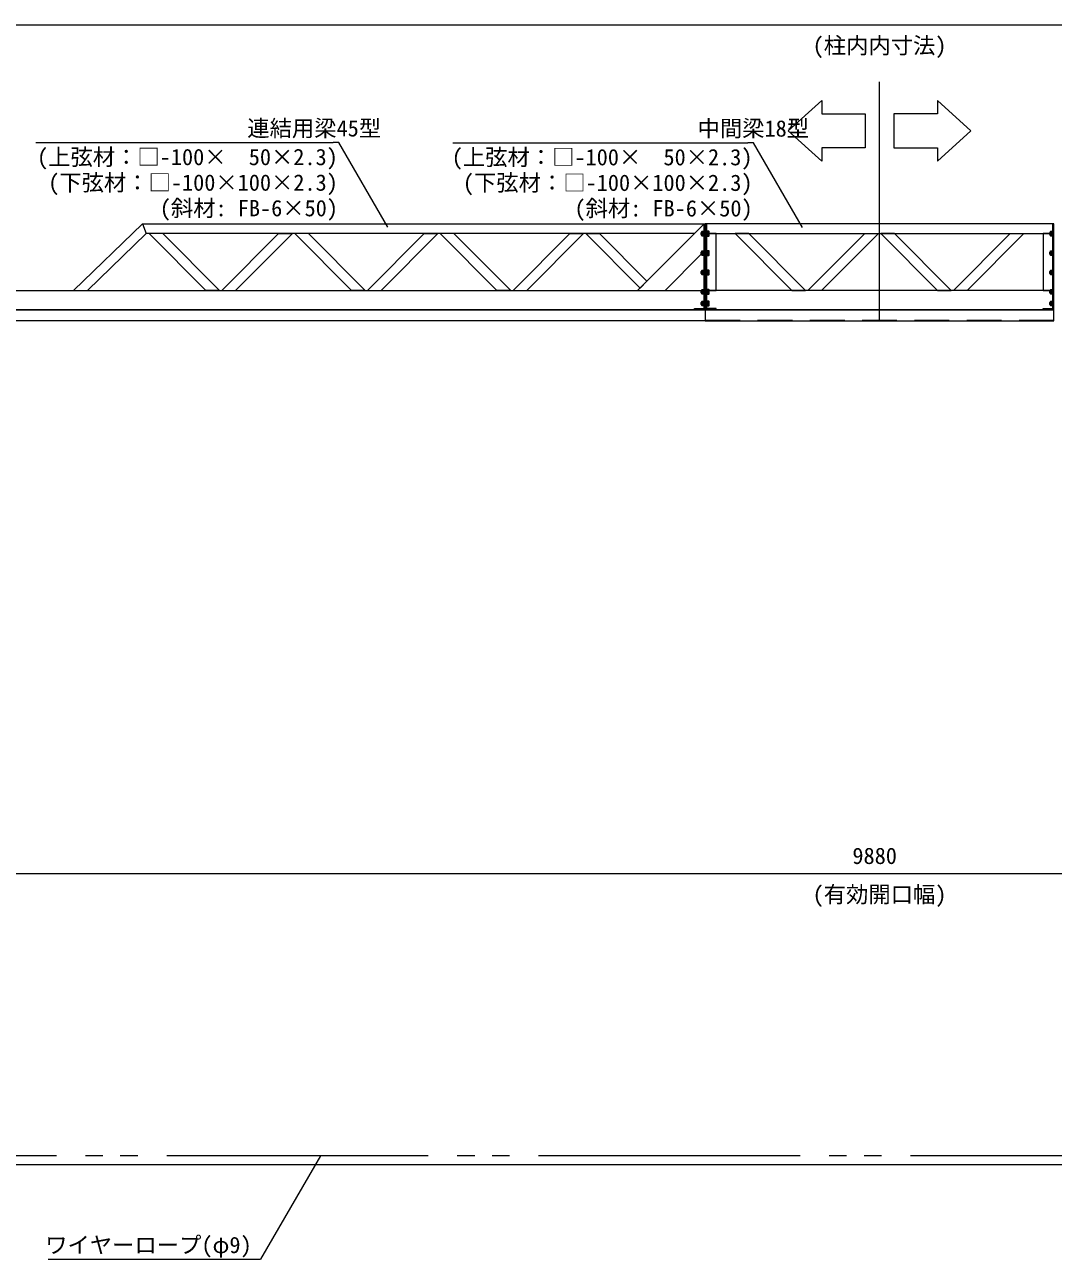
# Model space of a CAD drawing. Units: millimetres, scale not verified. Extents: x -35488 to -11338, y -17325 to 17325.
# Drawn here: x -31862 to -26551, y -14034 to -7661 of the extents above; entities that cross this region are included whole.
import ezdxf
from ezdxf.enums import TextEntityAlignment as Align

# ---------------------------------------------------------------- set-up
doc = ezdxf.new("R2010")
doc.units = ezdxf.units.MM
doc.header["$LTSCALE"] = 150
for name, pattern in [('CHAIN2', [12, 9, -1, 1, -1]), ('DASHED1', [1.8, 1.2, -0.6]), ('DOUBLE_CHAIN2', [12.8, 9, -1, 0.6, -0.6, 0.6, -1])]:
    doc.linetypes.add(name, pattern=pattern)
for name, color, linetype, lineweight in [('0-5_ﾍﾞｰｽﾗｲﾝ', 5, 'Continuous', 18), ('0-6_ﾎﾞﾙﾄ類', 2, 'Continuous', 18), ('0-8_ﾜｲﾔｰﾛｰﾌﾟ', 7, 'DOUBLE_CHAIN2', 18), ('0-B_寸法', 3, 'Continuous', 18), ('1-3_中間梁18', 7, 'Continuous', 18), ('1-4_通芯', 1, 'CHAIN2', 18), ('1-9_文字', 7, 'Continuous', 18), ('1-B_連結用梁45', 7, 'Continuous', 18)]:
    doc.layers.add(name, color=color, linetype=linetype, lineweight=lineweight)
doc.styles.add('ＭＳ ゴシック', font='')
doc.styles.get('ＭＳ ゴシック').set_extended_font_data('MS Gothic')

msp = doc.modelspace()

# ---------------------------------------------------------------- linework, layer by layer
at = {"layer": '0-5_ﾍﾞｰｽﾗｲﾝ'}
msp.add_line((-34358.1, -13545), (-21498.1, -13545), dxfattribs=at)
at = {"layer": '0-6_ﾎﾞﾙﾄ類'}
for p, q in [((-28365.4, -8729.5), (-28363.8, -8727.9)), ((-28365.4, -8750.5), (-28365.4, -8729.5)), ((-28327.8, -8729.5), (-28329.5, -8727.9)), ((-28327.8, -8750.5), (-28327.8, -8729.5)), ((-26565.4, -8729.5), (-26563.8, -8727.9)), ((-26565.4, -8750.5), (-26565.4, -8729.5)), ((-28366.8, -8733), (-28368.8, -8735)), ((-28368.8, -8745), (-28368.8, -8735)), ((-28366.8, -8747), (-28368.8, -8745)), ((-28365.4, -8734.2), (-28368, -8734.2)), ((-28365.4, -8745.8), (-28368, -8745.8)), ((-28366.8, -8747), (-28366.8, -8733)), ((-28365.4, -8733), (-28366.8, -8733)), ((-28365.4, -8747), (-28366.8, -8747)), ((-28365.4, -8750.5), (-28363.8, -8752.1)), ((-28363.8, -8733.9), (-28356.4, -8733.9)), ((-28363.8, -8746.1), (-28356.4, -8746.1)), ((-28336.8, -8739.2), (-28339.8, -8740)), ((-28336.8, -8740), (-28339.8, -8740.8)), ((-28329.5, -8733.9), (-28336.8, -8733.9)), ((-28329.5, -8746.1), (-28336.8, -8746.1)), ((-28327.8, -8750.5), (-28329.5, -8752.1)), ((-26566.8, -8733), (-26568.8, -8735)), ((-26568.8, -8745), (-26568.8, -8735)), ((-26566.8, -8747), (-26568.8, -8745)), ((-26565.4, -8734.2), (-26568, -8734.2)), ((-26565.4, -8745.8), (-26568, -8745.8)), ((-26566.8, -8747), (-26566.8, -8733)), ((-26565.4, -8733), (-26566.8, -8733)), ((-26565.4, -8747), (-26566.8, -8747)), ((-26565.4, -8750.5), (-26563.8, -8752.1)), ((-26563.8, -8733.9), (-26556.4, -8733.9)), ((-26563.8, -8746.1), (-26556.4, -8746.1)), ((-28366.8, -8833), (-28368.8, -8835)), ((-28368.8, -8845), (-28368.8, -8835)), ((-28366.8, -8847), (-28368.8, -8845)), ((-28365.4, -8834.2), (-28368, -8834.2)), ((-28365.4, -8845.8), (-28368, -8845.8)), ((-28366.8, -8847), (-28366.8, -8833)), ((-28365.4, -8833), (-28366.8, -8833)), ((-28365.4, -8847), (-28366.8, -8847)), ((-28365.4, -8829.5), (-28363.8, -8827.9)), ((-28365.4, -8850.5), (-28365.4, -8829.5)), ((-28365.4, -8850.5), (-28363.8, -8852.1)), ((-28363.8, -8833.9), (-28356.4, -8833.9)), ((-28363.8, -8846.1), (-28356.4, -8846.1)), ((-28336.8, -8839.2), (-28339.8, -8840)), ((-28336.8, -8840), (-28339.8, -8840.8)), ((-28329.5, -8833.9), (-28336.8, -8833.9)), ((-28329.5, -8846.1), (-28336.8, -8846.1)), ((-28327.8, -8829.5), (-28329.5, -8827.9)), ((-28327.8, -8850.5), (-28329.5, -8852.1)), ((-28327.8, -8850.5), (-28327.8, -8829.5)), ((-26566.8, -8833), (-26568.8, -8835)), ((-26568.8, -8845), (-26568.8, -8835)), ((-26566.8, -8847), (-26568.8, -8845)), ((-26565.4, -8834.2), (-26568, -8834.2)), ((-26565.4, -8845.8), (-26568, -8845.8)), ((-26566.8, -8847), (-26566.8, -8833)), ((-26565.4, -8833), (-26566.8, -8833)), ((-26565.4, -8847), (-26566.8, -8847)), ((-26565.4, -8829.5), (-26563.8, -8827.9)), ((-26565.4, -8850.5), (-26565.4, -8829.5)), ((-26565.4, -8850.5), (-26563.8, -8852.1)), ((-26563.8, -8833.9), (-26556.4, -8833.9)), ((-26563.8, -8846.1), (-26556.4, -8846.1)), ((-28366.8, -8933), (-28368.8, -8935)), ((-28368.8, -8945), (-28368.8, -8935)), ((-28366.8, -8947), (-28368.8, -8945)), ((-28365.4, -8934.2), (-28368, -8934.2)), ((-28365.4, -8945.8), (-28368, -8945.8)), ((-28366.8, -8947), (-28366.8, -8933)), ((-28365.4, -8933), (-28366.8, -8933)), ((-28365.4, -8947), (-28366.8, -8947)), ((-28365.4, -8929.5), (-28363.8, -8927.9)), ((-28365.4, -8950.5), (-28365.4, -8929.5)), ((-28365.4, -8950.5), (-28363.8, -8952.1)), ((-28363.8, -8933.9), (-28356.4, -8933.9)), ((-28363.8, -8946.1), (-28356.4, -8946.1)), ((-28336.8, -8939.2), (-28339.8, -8940)), ((-28336.8, -8940), (-28339.8, -8940.8)), ((-28329.5, -8933.9), (-28336.8, -8933.9)), ((-28329.5, -8946.1), (-28336.8, -8946.1)), ((-28327.8, -8929.5), (-28329.5, -8927.9)), ((-28327.8, -8950.5), (-28329.5, -8952.1)), ((-28327.8, -8950.5), (-28327.8, -8929.5)), ((-26566.8, -8933), (-26568.8, -8935)), ((-26568.8, -8945), (-26568.8, -8935)), ((-26566.8, -8947), (-26568.8, -8945)), ((-26565.4, -8934.2), (-26568, -8934.2)), ((-26565.4, -8945.8), (-26568, -8945.8)), ((-26566.8, -8947), (-26566.8, -8933)), ((-26565.4, -8933), (-26566.8, -8933)), ((-26565.4, -8947), (-26566.8, -8947)), ((-26565.4, -8929.5), (-26563.8, -8927.9)), ((-26565.4, -8950.5), (-26565.4, -8929.5)), ((-26565.4, -8950.5), (-26563.8, -8952.1)), ((-26563.8, -8933.9), (-26556.4, -8933.9)), ((-26563.8, -8946.1), (-26556.4, -8946.1)), ((-28366.8, -9033), (-28368.8, -9035)), ((-28368.8, -9045), (-28368.8, -9035)), ((-28366.8, -9047), (-28368.8, -9045)), ((-28365.4, -9034.2), (-28368, -9034.2)), ((-28365.4, -9045.8), (-28368, -9045.8)), ((-28366.8, -9047), (-28366.8, -9033)), ((-28365.4, -9033), (-28366.8, -9033)), ((-28365.4, -9047), (-28366.8, -9047)), ((-28365.4, -9029.5), (-28363.8, -9027.9)), ((-28365.4, -9050.5), (-28365.4, -9029.5)), ((-28363.8, -9033.9), (-28356.4, -9033.9)), ((-28363.8, -9046.1), (-28356.4, -9046.1)), ((-28336.8, -9039.2), (-28339.8, -9040)), ((-28336.8, -9040), (-28339.8, -9040.8)), ((-28329.5, -9033.9), (-28336.8, -9033.9)), ((-28329.5, -9046.1), (-28336.8, -9046.1)), ((-28327.8, -9029.5), (-28329.5, -9027.9)), ((-28327.8, -9050.5), (-28327.8, -9029.5)), ((-26566.8, -9033), (-26568.8, -9035)), ((-26568.8, -9045), (-26568.8, -9035)), ((-26566.8, -9047), (-26568.8, -9045)), ((-26565.4, -9034.2), (-26568, -9034.2)), ((-26565.4, -9045.8), (-26568, -9045.8)), ((-26566.8, -9047), (-26566.8, -9033)), ((-26565.4, -9033), (-26566.8, -9033)), ((-26565.4, -9047), (-26566.8, -9047)), ((-26565.4, -9029.5), (-26563.8, -9027.9)), ((-26565.4, -9050.5), (-26565.4, -9029.5)), ((-26563.8, -9033.9), (-26556.4, -9033.9)), ((-26563.8, -9046.1), (-26556.4, -9046.1)), ((-28366.8, -9093), (-28368.8, -9095)), ((-28368.8, -9105), (-28368.8, -9095)), ((-28366.8, -9107), (-28368.8, -9105)), ((-28365.4, -9094.2), (-28368, -9094.2)), ((-28365.4, -9105.8), (-28368, -9105.8)), ((-28366.8, -9107), (-28366.8, -9093)), ((-28365.4, -9093), (-28366.8, -9093)), ((-28365.4, -9107), (-28366.8, -9107)), ((-28365.4, -9050.5), (-28363.8, -9052.1)), ((-28365.4, -9089.5), (-28363.8, -9087.9)), ((-28365.4, -9110.5), (-28365.4, -9089.5)), ((-28365.4, -9110.5), (-28363.8, -9112.1)), ((-28363.8, -9093.9), (-28356.4, -9093.9)), ((-28363.8, -9106.1), (-28356.4, -9106.1)), ((-28336.8, -9099.2), (-28339.8, -9100)), ((-28336.8, -9100), (-28339.8, -9100.8)), ((-28329.5, -9093.9), (-28336.8, -9093.9)), ((-28329.5, -9106.1), (-28336.8, -9106.1)), ((-28327.8, -9050.5), (-28329.5, -9052.1)), ((-28327.8, -9089.5), (-28329.5, -9087.9)), ((-28327.8, -9110.5), (-28329.5, -9112.1)), ((-28327.8, -9110.5), (-28327.8, -9089.5)), ((-26566.8, -9093), (-26568.8, -9095)), ((-26568.8, -9105), (-26568.8, -9095)), ((-26566.8, -9107), (-26568.8, -9105)), ((-26565.4, -9094.2), (-26568, -9094.2)), ((-26565.4, -9105.8), (-26568, -9105.8)), ((-26566.8, -9107), (-26566.8, -9093)), ((-26565.4, -9093), (-26566.8, -9093)), ((-26565.4, -9107), (-26566.8, -9107)), ((-26565.4, -9050.5), (-26563.8, -9052.1)), ((-26565.4, -9089.5), (-26563.8, -9087.9)), ((-26565.4, -9110.5), (-26565.4, -9089.5)), ((-26565.4, -9110.5), (-26563.8, -9112.1)), ((-26563.8, -9093.9), (-26556.4, -9093.9)), ((-26563.8, -9106.1), (-26556.4, -9106.1))]:
    msp.add_line(p, q, dxfattribs=at)
for points in [[(-28363.8, -8727.9), (-28356.4, -8727.9), (-28356.4, -8752.1), (-28363.8, -8752.1)], [(-28329.5, -8727.9), (-28336.8, -8727.9), (-28336.8, -8752.1), (-28329.5, -8752.1)], [(-26563.8, -8727.9), (-26556.4, -8727.9), (-26556.4, -8752.1), (-26563.8, -8752.1)], [(-28363.8, -8827.9), (-28356.4, -8827.9), (-28356.4, -8852.1), (-28363.8, -8852.1)], [(-28329.5, -8827.9), (-28336.8, -8827.9), (-28336.8, -8852.1), (-28329.5, -8852.1)], [(-26563.8, -8827.9), (-26556.4, -8827.9), (-26556.4, -8852.1), (-26563.8, -8852.1)], [(-28363.8, -8927.9), (-28356.4, -8927.9), (-28356.4, -8952.1), (-28363.8, -8952.1)], [(-28329.5, -8927.9), (-28336.8, -8927.9), (-28336.8, -8952.1), (-28329.5, -8952.1)], [(-26563.8, -8927.9), (-26556.4, -8927.9), (-26556.4, -8952.1), (-26563.8, -8952.1)], [(-28363.8, -9027.9), (-28356.4, -9027.9), (-28356.4, -9052.1), (-28363.8, -9052.1)], [(-28329.5, -9027.9), (-28336.8, -9027.9), (-28336.8, -9052.1), (-28329.5, -9052.1)], [(-26563.8, -9027.9), (-26556.4, -9027.9), (-26556.4, -9052.1), (-26563.8, -9052.1)], [(-28363.8, -9087.9), (-28356.4, -9087.9), (-28356.4, -9112.1), (-28363.8, -9112.1)], [(-28329.5, -9087.9), (-28336.8, -9087.9), (-28336.8, -9112.1), (-28329.5, -9112.1)], [(-26563.8, -9087.9), (-26556.4, -9087.9), (-26556.4, -9112.1), (-26563.8, -9112.1)]]:
    msp.add_lwpolyline(points, dxfattribs=at)
for points in [[(-28356.4, -8751), (-28356.4, -8729), (-28354.1, -8729), (-28354.1, -8751)], [(-28339.8, -8729), (-28339.8, -8751), (-28342.1, -8751), (-28342.1, -8729)], [(-28339.8, -8728.6), (-28339.8, -8751.3), (-28336.8, -8751.3), (-28336.8, -8728.6)], [(-26556.4, -8751), (-26556.4, -8729), (-26554.1, -8729), (-26554.1, -8751)], [(-28356.4, -8851), (-28356.4, -8829), (-28354.1, -8829), (-28354.1, -8851)], [(-28339.8, -8829), (-28339.8, -8851), (-28342.1, -8851), (-28342.1, -8829)], [(-28339.8, -8828.7), (-28339.8, -8851.4), (-28336.8, -8851.4), (-28336.8, -8828.7)], [(-26556.4, -8851), (-26556.4, -8829), (-26554.1, -8829), (-26554.1, -8851)], [(-28356.4, -8951), (-28356.4, -8929), (-28354.1, -8929), (-28354.1, -8951)], [(-28339.8, -8929), (-28339.8, -8951), (-28342.1, -8951), (-28342.1, -8929)], [(-28339.8, -8928.6), (-28339.8, -8951.4), (-28336.8, -8951.4), (-28336.8, -8928.6)], [(-26556.4, -8951), (-26556.4, -8929), (-26554.1, -8929), (-26554.1, -8951)], [(-28356.4, -9051), (-28356.4, -9029), (-28354.1, -9029), (-28354.1, -9051)], [(-28339.8, -9029), (-28339.8, -9051), (-28342.1, -9051), (-28342.1, -9029)], [(-28339.8, -9028.6), (-28339.8, -9051.3), (-28336.8, -9051.3), (-28336.8, -9028.6)], [(-26556.4, -9051), (-26556.4, -9029), (-26554.1, -9029), (-26554.1, -9051)], [(-28356.4, -9111), (-28356.4, -9089), (-28354.1, -9089), (-28354.1, -9111)], [(-28339.8, -9089), (-28339.8, -9111), (-28342.1, -9111), (-28342.1, -9089)], [(-28339.8, -9088.6), (-28339.8, -9111.3), (-28336.8, -9111.3), (-28336.8, -9088.6)], [(-26556.4, -9111), (-26556.4, -9089), (-26554.1, -9089), (-26554.1, -9111)]]:
    msp.add_lwpolyline(points, close=True, dxfattribs=at)
for centre, radius, start, end in [((-28360.8, -8730.9), 4.29, 135, 225), ((-28332.5, -8730.9), 4.29, 315, 45), ((-26560.8, -8730.9), 4.29, 135, 225), ((-28353.3, -8740), 12.1, 150, 210), ((-28360.8, -8749.1), 4.29, 135, 225), ((-28332.5, -8749.1), 4.29, 315, 45), ((-28339.9, -8740), 12.1, 330, 30), ((-26553.3, -8740), 12.1, 150, 210), ((-26560.8, -8749.1), 4.29, 135, 225), ((-28353.3, -8840), 12.1, 150, 210), ((-28360.8, -8830.9), 4.29, 135, 225), ((-28360.8, -8849.1), 4.29, 135, 225), ((-28332.5, -8830.9), 4.29, 315, 45), ((-28332.5, -8849.1), 4.29, 315, 45), ((-28339.9, -8840), 12.1, 330, 30), ((-26553.3, -8840), 12.1, 150, 210), ((-26560.8, -8830.9), 4.29, 135, 225), ((-26560.8, -8849.1), 4.29, 135, 225), ((-28353.3, -8940), 12.1, 150, 210), ((-28360.8, -8930.9), 4.29, 135, 225), ((-28360.8, -8949.1), 4.29, 135, 225), ((-28332.5, -8930.9), 4.29, 315, 45), ((-28332.5, -8949.1), 4.29, 315, 45), ((-28339.9, -8940), 12.1, 330, 30), ((-26553.3, -8940), 12.1, 150, 210), ((-26560.8, -8930.9), 4.29, 135, 225), ((-26560.8, -8949.1), 4.29, 135, 225), ((-28353.3, -9040), 12.1, 150, 210), ((-28360.8, -9030.9), 4.29, 135, 225), ((-28360.8, -9049.1), 4.29, 135, 225), ((-28332.5, -9030.9), 4.29, 315, 45), ((-28332.5, -9049.1), 4.29, 315, 45), ((-28339.9, -9040), 12.1, 330, 30), ((-26553.3, -9040), 12.1, 150, 210), ((-26560.8, -9030.9), 4.29, 135, 225), ((-26560.8, -9049.1), 4.29, 135, 225), ((-28353.3, -9100), 12.1, 150, 210), ((-28360.8, -9090.9), 4.29, 135, 225), ((-28360.8, -9109.1), 4.29, 135, 225), ((-28332.5, -9090.9), 4.29, 315, 45), ((-28332.5, -9109.1), 4.29, 315, 45), ((-28339.9, -9100), 12.1, 330, 30), ((-26553.3, -9100), 12.1, 150, 210), ((-26560.8, -9090.9), 4.29, 135, 225), ((-26560.8, -9109.1), 4.29, 135, 225)]:
    msp.add_arc(centre, radius, start, end, dxfattribs=at)
at = {"layer": '0-8_ﾜｲﾔｰﾛｰﾌﾟ'}
msp.add_line((-22098.1, -13500), (-32799.7, -13500), dxfattribs=at)
at = {"layer": '0-B_寸法'}
for p, q in [((-32782.1, -7661.4), (-22114.1, -7661.4)), ((-32330.1, -12043.4), (-22582.1, -12043.4))]:
    msp.add_line(p, q, dxfattribs=at)
at = {"layer": '1-3_中間梁18'}
for p, q in [((-28342.1, -8740), (-28342.1, -9033)), ((-28327.8, -8740), (-26568.8, -8740)), ((-26554.1, -9033), (-26554.1, -8740)), ((-26565.4, -9033), (-28327.8, -9033))]:
    msp.add_line(p, q, dxfattribs=at)
at = {"layer": '1-3_中間梁18', "color": 4, "linetype": 'DASHED1', "lineweight": 9}
msp.add_line((-26548.1, -9188.4), (-28348.1, -9188.4), dxfattribs=at)
at = {"layer": '1-3_中間梁18'}
for points in [[(-28348.1, -9133), (-28342.1, -9133), (-28342.1, -8690), (-28348.1, -8690)], [(-26554.1, -9133), (-26548.1, -9133), (-26548.1, -8690), (-26554.1, -8690)], [(-28122.8, -8740), (-28193.5, -8740), (-27900.5, -9033), (-27829.8, -9033)], [(-27524.8, -8740), (-27454.1, -8740), (-27747.1, -9033), (-27817.8, -9033)], [(-27371.4, -8740), (-27442.1, -8740), (-27149.1, -9033), (-27078.4, -9033)], [(-26773.4, -8740), (-26702.7, -8740), (-26995.7, -9033), (-27066.4, -9033)], [(-28348.1, -9190), (-26548.1, -9190), (-26548.1, -9133), (-28348.1, -9133)], [(-28292.1, -9133), (-28292.1, -9127), (-28342.1, -9127), (-28342.1, -9133)], [(-26604.1, -9133), (-26604.1, -9127), (-26554.1, -9127), (-26554.1, -9133)]]:
    msp.add_lwpolyline(points, close=True, dxfattribs=at)
for points in [[(-26554.1, -8740), (-26554.1, -8690), (-28342.1, -8690), (-28342.1, -8740)], [(-28327.8, -9033), (-28292.1, -9033), (-28292.1, -8740), (-28327.8, -8740)], [(-26568.8, -8740), (-26604.1, -8740), (-26604.1, -9033), (-26565.4, -9033)], [(-28342.1, -9033), (-28342.1, -9133), (-26554.1, -9133), (-26554.1, -9033)]]:
    msp.add_lwpolyline(points, dxfattribs=at)
at = {"layer": '1-4_通芯'}
msp.add_line((-27448.1, -9190), (-27448.1, -7956.9), dxfattribs=at)
at = {"layer": '1-9_文字'}
for p, q in [((-31804, -8270.1), (-30269.3, -8270.1)), ((-30239.3, -8270.1), (-30269.3, -8270.1)), ((-29987.1, -8707.1), (-30239.3, -8270.1)), ((-29651.9, -8271), (-28128.4, -8271)), ((-28098.5, -8271), (-28128.4, -8271)), ((-27846.2, -8708), (-28098.5, -8271)), ((-30335.2, -13500), (-30643.5, -14034)), ((-31740.5, -14034), (-30643.9, -14034)), ((-30643.5, -14034), (-30643.9, -14034))]:
    msp.add_line(p, q, dxfattribs=at)
for points in [[(-27919.9, -8209), (-27746.6, -8052.1), (-27746.6, -8121.6), (-27522.6, -8121.6), (-27522.6, -8296.8), (-27746.6, -8296.8), (-27746.6, -8366.3)], [(-26976.3, -8209), (-27149.6, -8052.1), (-27149.6, -8121.6), (-27373.6, -8121.6), (-27373.6, -8296.8), (-27149.6, -8296.8), (-27149.6, -8366.3)]]:
    msp.add_lwpolyline(points, close=True, dxfattribs=at)
at = {"layer": '1-B_連結用梁45'}
for p, q in [((-31254.1, -8690), (-31609.3, -9033)), ((-31254.1, -8690), (-31233.9, -8740)), ((-31254.1, -8690), (-28354.1, -8690)), ((-31233.9, -8740), (-31537.3, -9033)), ((-28404.1, -8740), (-31233.9, -8740)), ((-31148.4, -8740), (-31219.1, -8740)), ((-30926.1, -9033), (-31219.1, -8740)), ((-30855.4, -9033), (-31148.4, -8740)), ((-30843.4, -9033), (-30550.4, -8740)), ((-30772.7, -9033), (-30479.7, -8740)), ((-30550.4, -8740), (-30479.7, -8740)), ((-30397, -8740), (-30467.7, -8740)), ((-30174.7, -9033), (-30467.7, -8740)), ((-30104, -9033), (-30397, -8740)), ((-30092, -9033), (-29799, -8740)), ((-30021.3, -9033), (-29728.2, -8740)), ((-29799, -8740), (-29728.2, -8740)), ((-29645.5, -8740), (-29716.2, -8740)), ((-29423.2, -9033), (-29716.2, -8740)), ((-29352.5, -9033), (-29645.5, -8740)), ((-29340.5, -9033), (-29047.5, -8740)), ((-29269.8, -9033), (-28976.8, -8740)), ((-29047.5, -8740), (-28976.8, -8740)), ((-28964.8, -8740), (-28894.1, -8740)), ((-32948.1, -9033), (-28365.4, -9033)), ((-30855.4, -9033), (-30926.1, -9033)), ((-30843.4, -9033), (-30772.7, -9033)), ((-30104, -9033), (-30174.7, -9033)), ((-30092, -9033), (-30021.3, -9033)), ((-29352.5, -9033), (-29423.2, -9033)), ((-29340.5, -9033), (-29269.8, -9033))]:
    msp.add_line(p, q, dxfattribs=at)
at = {"layer": '1-B_連結用梁45', "color": 4, "linetype": 'DASHED1', "lineweight": 9}
msp.add_line((-32793.1, -9188.4), (-28348.1, -9188.4), dxfattribs=at)
at = {"layer": '1-B_連結用梁45'}
for points in [[(-28354.1, -8831.4), (-28354.1, -8690), (-28697.1, -9032.9), (-28555.7, -9032.9), (-28368.3, -8845.6)], [(-28894.1, -8740), (-28648.8, -8985.4), (-28684.1, -9020.7), (-28964.8, -8740)], [(-28354.1, -9033), (-28354.1, -9133), (-32548.1, -9133)], [(-31948.1, -9133), (-28348.1, -9133), (-28348.1, -9190), (-31948.1, -9190), (-31948.1, -9187)]]:
    msp.add_lwpolyline(points, dxfattribs=at)
for points in [[(-28348.1, -9133), (-28354.1, -9133), (-28354.1, -8690), (-28348.1, -8690)], [(-28404.1, -9133), (-28404.1, -9127), (-28354.1, -9127), (-28354.1, -9133)]]:
    msp.add_lwpolyline(points, close=True, dxfattribs=at)

# ---------------------------------------------------------------- texts
at = {"layer": '0-B_寸法', "style": 'ＭＳ ゴシック'}
for s, p in [('(柱内内寸法)', (-27793.7, -7836.1)), ('9880', (-27588.3, -12018.9)), ('(有効開口幅)', (-27793.7, -12218.1))]:
    msp.add_text(s, height=84.46, dxfattribs=at).set_placement(p, align=Align.BOTTOM_LEFT)
at = {"layer": '1-9_文字', "style": 'ＭＳ ゴシック'}
for s, p in [('                   連結用梁45型', (-31804, -8263.6)), ('                      中間梁18型', (-29651.9, -8264.5)), ('(上弦材：□-100×  50×2.3)', (-31797.8, -8411.8)), ('(上弦材：□-100×  50×2.3)', (-29656.9, -8412.7)), ('(下弦材：□-100×100×2.3)', (-31740.2, -8543.8)), ('(下弦材：□-100×100×2.3)', (-29599.3, -8544.7)), ('(斜材: FB-6×50)', (-31164.2, -8675.8)), ('(斜材: FB-6×50)', (-29023.3, -8676.7)), ('ワイヤーロープ(φ9)', (-31755.8, -14027.5))]:
    msp.add_text(s, height=84.46, dxfattribs=at).set_placement(p, align=Align.BOTTOM_LEFT)

doc.saveas('drawing.dxf')
